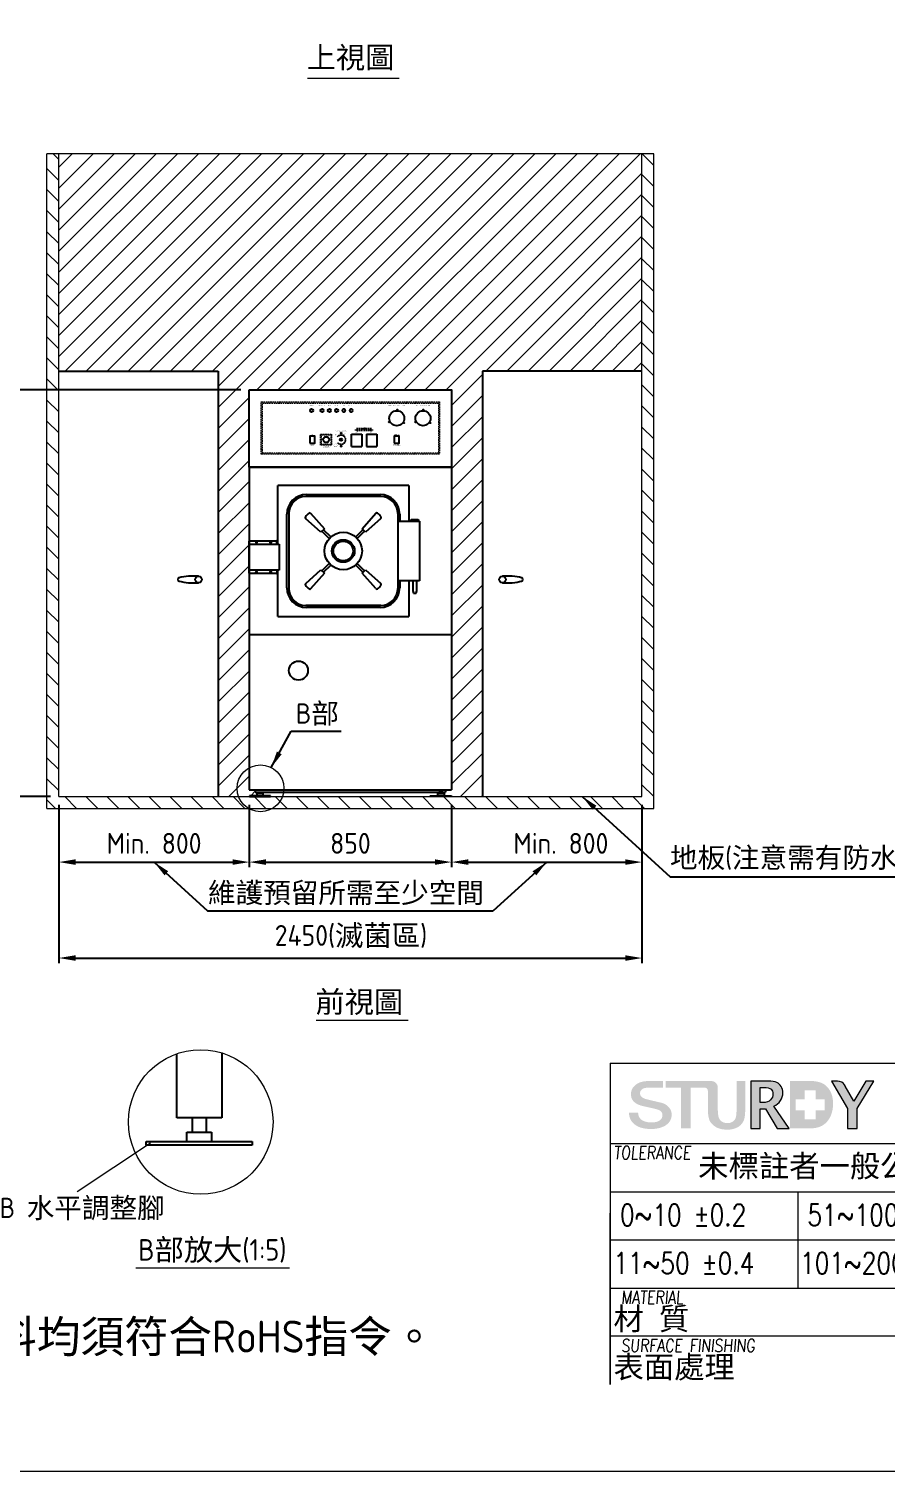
# Model space of a CAD drawing. Header units: millimetres. Extents: x -215875 to 27970, y -2277 to 9312.
# Drawn here: x 19358 to 22960, y 42 to 6101 of the extents above; entities that cross this region are included whole.
import ezdxf

# ---------------------------------------------------------------- set-up
doc = ezdxf.new("R2010")
doc.units = ezdxf.units.MM
doc.header["$MEASUREMENT"] = 0
doc.linetypes.add('HIDDEN', pattern=[9.525, 6.35, -3.175])
doc.layers.get('0').update_dxf_attribs({"lineweight": 25})
for name, color, linetype, lineweight in [('D', 3, 'Continuous', 13), ('DIM', 3, 'Continuous', 9), ('F', 7, 'Continuous', 15), ('H', 2, 'HIDDEN', 15), ('S', 4, 'Continuous', 15)]:
    doc.layers.add(name, color=color, linetype=linetype, lineweight=lineweight)
doc.styles.get("Standard").update_dxf_attribs({"font": 'KAIU.TTF'})
doc.styles.add('STU25', font='isocp2.shx')
doc.styles.add('Text', font='romans.shx', dxfattribs={"width": 0.8, "oblique": 10})
doc.dimstyles.new('STU25', dxfattribs={"dimscale": 35, "dimtxt": 2.5, "dimasz": 2, "dimexe": 0.6, "dimexo": 1, "dimgap": 1, "dimtad": 1, "dimdsep": 46, "dimtxsty": 'STU25', "dimcen": 2, "dimazin": 2, "dimtfac": 1, "dimtmove": 0, "dimatfit": 3, "dimfxl": 0, "dimtolj": 1, "dimtzin": 0, "dimarcsym": 0})
doc.dimstyles.new('STU25$7', dxfattribs={"dimscale": 35, "dimtxt": 2.5, "dimasz": 2, "dimexe": 1.25, "dimexo": 0.625, "dimgap": 1, "dimtad": 0, "dimdec": 4, "dimdsep": 46, "dimtxsty": 'STU25', "dimcen": 2.5, "dimazin": 2, "dimtfac": 1, "dimtdec": 4, "dimtmove": 0, "dimatfit": 3, "dimfxl": 0, "dimtolj": 1, "dimtzin": 0, "dimarcsym": 0})

# ---------------------------------------------------------------- blocks, each defined once
blk = doc.blocks.new('*D3')
at = {"layer": 'D', "color": 0, "lineweight": -2}
for p, q in [((19484.3, 2840.8), (19484.3, 2176.4)), ((21934.3, 2840.8), (21934.3, 2176.4)), ((19554.3, 2197.4), (21864.3, 2197.4))]:
    blk.add_line(p, q, dxfattribs=at)
at = {"layer": 'D', "color": 0}
for points in [[(19554.3, 2209.1), (19554.3, 2185.7), (19484.3, 2197.4)], [(21864.3, 2185.7), (21864.3, 2209.1), (21934.3, 2197.4)]]:
    blk.add_solid(points, dxfattribs=at)
at = {"layer": 'Defpoints', "color": 0}
for p in [(19484.3, 2875.8), (21934.3, 2875.8), (21934.3, 2197.4)]:
    blk.add_point(p, dxfattribs=at)
at = {"layer": 'D', "color": 0, "insert": (20711.7, 2287.5), "char_height": 87.5, "attachment_point": 5, "style": 'STU25'}
blk.add_mtext('\\A1;2450({\\f標楷體|b0|i0|c136|p65;滅菌區})', dxfattribs=at)
blk = doc.blocks.new('*D5')
at = {"layer": 'D', "color": 0, "lineweight": -2}
for p, q in [((19484.3, 2840.8), (19484.3, 2579.4)), ((20284.3, 2840.8), (20284.3, 2579.4)), ((19554.3, 2600.4), (20214.3, 2600.4))]:
    blk.add_line(p, q, dxfattribs=at)
at = {"layer": 'D', "color": 0}
for points in [[(19554.3, 2612.1), (19554.3, 2588.8), (19484.3, 2600.4)], [(20214.3, 2588.8), (20214.3, 2612.1), (20284.3, 2600.4)]]:
    blk.add_solid(points, dxfattribs=at)
at = {"layer": 'Defpoints', "color": 0}
for p in [(19484.3, 2875.8), (20284.3, 2875.8), (20284.3, 2600.4)]:
    blk.add_point(p, dxfattribs=at)
at = {"layer": 'D', "color": 0, "insert": (19884.3, 2679.2), "char_height": 87.5, "attachment_point": 5, "style": 'STU25'}
blk.add_mtext('\\A1;Min. 800', dxfattribs=at)
blk = doc.blocks.new('*D6')
at = {"layer": 'D', "color": 0, "lineweight": -2}
for p, q in [((21134.3, 2840.8), (21134.3, 2579.4)), ((21934.3, 2840.8), (21934.3, 2579.4)), ((21204.3, 2600.4), (21864.3, 2600.4))]:
    blk.add_line(p, q, dxfattribs=at)
at = {"layer": 'D', "color": 0}
for points in [[(21204.3, 2612.1), (21204.3, 2588.8), (21134.3, 2600.4)], [(21864.3, 2588.8), (21864.3, 2612.1), (21934.3, 2600.4)]]:
    blk.add_solid(points, dxfattribs=at)
at = {"layer": 'Defpoints', "color": 0}
for p in [(21134.3, 2875.8), (21934.3, 2875.8), (21934.3, 2600.4)]:
    blk.add_point(p, dxfattribs=at)
at = {"layer": 'D', "color": 0, "insert": (21593.8, 2679.2), "char_height": 87.5, "attachment_point": 5, "style": 'STU25'}
blk.add_mtext('\\A1;Min. 800', dxfattribs=at)
blk = doc.blocks.new('*D7')
at = {"layer": 'D', "color": 0, "lineweight": -2}
for p, q in [((20249.3, 4583.8), (19281.7, 4583.8)), ((19302.7, 4513.8), (19302.7, 2945.8)), ((19449.8, 2875.8), (19281.7, 2875.8))]:
    blk.add_line(p, q, dxfattribs=at)
at = {"layer": 'D', "color": 0}
for points in [[(19314.4, 4513.8), (19291, 4513.8), (19302.7, 4583.8)], [(19291, 2945.8), (19314.4, 2945.8), (19302.7, 2875.8)]]:
    blk.add_solid(points, dxfattribs=at)
at = {"layer": 'Defpoints', "color": 0}
for p in [(20284.3, 4583.8), (19302.7, 2875.8), (19484.8, 2875.8)]:
    blk.add_point(p, dxfattribs=at)
at = {"layer": 'D', "color": 0, "insert": (19223.9, 3775.8), "char_height": 87.5, "attachment_point": 5, "rotation": 90, "style": 'STU25'}
blk.add_mtext('\\A1;1708', dxfattribs=at)
blk = doc.blocks.new('*D16')
at = {"layer": 'D', "color": 0, "lineweight": -2}
for p, q in [((20284.3, 2840.8), (20284.3, 2579.4)), ((21134.3, 2840.8), (21134.3, 2579.4)), ((20354.3, 2600.4), (21064.3, 2600.4))]:
    blk.add_line(p, q, dxfattribs=at)
at = {"layer": 'D', "color": 0}
for points in [[(20354.3, 2612.1), (20354.3, 2588.8), (20284.3, 2600.4)], [(21064.3, 2588.8), (21064.3, 2612.1), (21134.3, 2600.4)]]:
    blk.add_solid(points, dxfattribs=at)
at = {"layer": 'Defpoints', "color": 0}
for p in [(20284.3, 2875.8), (21134.3, 2875.8), (21134.3, 2600.4)]:
    blk.add_point(p, dxfattribs=at)
at = {"layer": 'D', "color": 0, "insert": (20709.3, 2679.2), "char_height": 87.5, "attachment_point": 5, "style": 'STU25'}
blk.add_mtext('\\A1;850', dxfattribs=at)
blk = doc.blocks.new('新駿LOGO')
at = {"layer": 'F'}
h = blk.add_hatch(color=256, dxfattribs=at)
edge = h.paths.add_edge_path()
edge.add_spline(control_points=[(-529.05, -442.14), (-529.05, -442.31), (-529.02, -442.45), (-528.95, -442.56), (-528.89, -442.68), (-528.8, -442.78), (-528.69, -442.85), (-528.57, -442.93), (-528.44, -442.98), (-528.29, -443.01), (-528.15, -443.05), (-527.99, -443.07), (-527.81, -443.07), (-527.62, -443.07), (-527.47, -443.05), (-527.33, -443.01), (-527.2, -442.97), (-527.09, -442.92), (-527.01, -442.86), (-526.93, -442.8), (-526.87, -442.73), (-526.83, -442.65), (-526.8, -442.57), (-526.78, -442.49), (-526.78, -442.41), (-526.78, -442.25), (-526.82, -442.13), (-526.91, -442.05), (-526.99, -441.97), (-527.08, -441.91), (-527.18, -441.88), (-527.36, -441.83), (-527.56, -441.77), (-527.79, -441.72), (-528.02, -441.67), (-528.3, -441.61), (-528.64, -441.53), (-528.85, -441.48), (-529.02, -441.41), (-529.16, -441.34), (-529.3, -441.26), (-529.41, -441.17), (-529.5, -441.07), (-529.58, -440.98), (-529.64, -440.87), (-529.67, -440.77), (-529.7, -440.66), (-529.72, -440.55), (-529.72, -440.43), (-529.72, -440.22), (-529.67, -440.03), (-529.57, -439.87), (-529.46, -439.71), (-529.33, -439.58), (-529.16, -439.47), (-528.99, -439.37), (-528.85, -439.31), (-528.64, -439.26), (-528.43, -439.21), (-528.13, -439.2), (-527.91, -439.2), (-527.66, -439.2), (-526.73, -439.2), (-526.73, -439.2), (-526.73, -439.2), (-526.73, -439.81), (-526.73, -439.81), (-526.73, -439.81), (-528.14, -439.8), (-528.28, -439.83), (-528.39, -439.85), (-528.48, -439.86), (-528.56, -439.9), (-528.65, -439.94), (-528.72, -440), (-528.78, -440.07), (-528.84, -440.14), (-528.87, -440.23), (-528.87, -440.34), (-528.87, -440.5), (-528.81, -440.62), (-528.7, -440.7), (-528.6, -440.79), (-528.46, -440.85), (-528.28, -440.9), (-528.27, -440.9), (-528.19, -440.92), (-528.07, -440.95), (-527.94, -440.98), (-527.8, -441.01), (-527.65, -441.05), (-527.49, -441.09), (-527.34, -441.12), (-527.19, -441.16), (-527.04, -441.19), (-526.94, -441.21), (-526.87, -441.23), (-526.71, -441.27), (-526.58, -441.34), (-526.46, -441.41), (-526.34, -441.49), (-526.24, -441.58), (-526.16, -441.67), (-526.08, -441.77), (-526.02, -441.88), (-525.98, -441.99), (-525.94, -442.1), (-525.92, -442.22), (-525.92, -442.33), (-525.92, -442.57), (-525.98, -442.78), (-526.09, -442.95), (-526.2, -443.12), (-526.35, -443.26), (-526.53, -443.37), (-526.71, -443.48), (-526.92, -443.55), (-527.15, -443.61), (-527.39, -443.66), (-527.62, -443.68), (-527.87, -443.68), (-528.14, -443.68), (-528.41, -443.65), (-528.65, -443.59), (-528.9, -443.53), (-529.11, -443.44), (-529.3, -443.31), (-529.48, -443.19), (-529.63, -443.03), (-529.74, -442.83), (-529.84, -442.64), (-529.9, -442.41), (-529.91, -442.14), (-529.91, -442.14), (-529.05, -442.14), (-529.05, -442.14)], knot_values=[0, 0, 0, 0, 1, 1, 1, 2, 2, 2, 3, 3, 3, 4, 4, 4, 5, 5, 5, 6, 6, 6, 7, 7, 7, 8, 8, 8, 9, 9, 9, 10, 10, 10, 11, 11, 11, 12, 12, 12, 13, 13, 13, 14, 14, 14, 15, 15, 15, 16, 16, 16, 17, 17, 17, 18, 18, 18, 19, 19, 19, 20, 20, 20, 21, 21, 21, 22, 22, 22, 23, 23, 23, 24, 24, 24, 25, 25, 25, 26, 26, 26, 27, 27, 27, 28, 28, 28, 29, 29, 29, 30, 30, 30, 31, 31, 31, 32, 32, 32, 33, 33, 33, 34, 34, 34, 35, 35, 35, 36, 36, 36, 37, 37, 37, 38, 38, 38, 39, 39, 39, 40, 40, 40, 41, 41, 41, 42, 42, 42, 43, 43, 43, 44, 44, 44, 45, 45, 45, 45], degree=3, periodic=0)
edge = h.paths.add_edge_path()
edge.add_spline(control_points=[(-522.53, -440.14), (-522.54, -440.04), (-522.57, -439.94), (-522.63, -439.9), (-522.77, -439.79), (-522.9, -439.81), (-522.9, -439.81), (-522.9, -439.81), (-523.02, -439.81), (-523.02, -439.81), (-523.02, -439.81), (-524.14, -439.81), (-524.14, -439.81), (-524.14, -439.81), (-524.14, -443.62), (-524.14, -443.62), (-524.14, -443.62), (-525.06, -443.62), (-525.06, -443.62), (-525.06, -443.62), (-525.06, -439.81), (-525.06, -439.81), (-525.06, -439.81), (-526.47, -439.81), (-526.47, -439.81), (-526.47, -439.81), (-526.47, -439.2), (-526.47, -439.2), (-526.47, -439.2), (-522.39, -439.2), (-522.39, -439.2)], knot_values=[5.578051, 5.578051, 5.578051, 5.578051, 6, 6, 6, 7, 7, 7, 8, 8, 8, 9, 9, 9, 10, 10, 10, 11, 11, 11, 12, 12, 12, 13, 13, 13, 14, 14, 14, 15, 15, 15, 15], degree=3, periodic=0)
edge.add_spline(control_points=[(-522.4, -439.2), (-522.31, -439.2), (-522.22, -439.2), (-522.22, -439.2), (-522.22, -439.2), (-521.96, -439.19), (-521.76, -439.41), (-521.58, -439.61), (-521.61, -439.85), (-521.61, -439.85), (-521.61, -439.85), (-521.61, -441.92), (-521.61, -441.92), (-521.61, -442.41), (-521.52, -442.73), (-521.36, -442.89), (-521.19, -443.05), (-520.97, -443.13), (-520.71, -443.13), (-520.45, -443.13), (-520.24, -443.05), (-520.09, -442.89), (-519.93, -442.74), (-519.86, -442.43), (-519.86, -441.98), (-519.86, -441.98), (-519.86, -439.2), (-519.86, -439.2), (-519.86, -439.2), (-519.05, -439.2), (-519.05, -439.2), (-519.05, -439.2), (-519.05, -441.92), (-519.05, -441.92), (-519.05, -442.43), (-519.12, -442.8), (-519.25, -443.02), (-519.38, -443.24), (-519.56, -443.42), (-519.8, -443.54), (-520.05, -443.67), (-520.35, -443.74), (-520.73, -443.74), (-521.09, -443.74), (-521.41, -443.68), (-521.67, -443.56), (-521.93, -443.44), (-522.14, -443.26), (-522.3, -443.03), (-522.45, -442.8), (-522.53, -442.42), (-522.53, -441.91), (-522.53, -441.91), (-522.53, -440.92), (-522.53, -440.14)], knot_values=[0.44538, 0.44538, 0.44538, 0.44538, 1, 1, 1, 2, 2, 2, 3, 3, 3, 4, 4, 4, 5, 5, 5, 6, 6, 6, 7, 7, 7, 8, 8, 8, 9, 9, 9, 10, 10, 10, 11, 11, 11, 12, 12, 12, 13, 13, 13, 14, 14, 14, 15, 15, 15, 16, 16, 16, 17, 17, 17, 17.603917, 17.603917, 17.603917, 17.603917], degree=3, periodic=0)
h = blk.add_hatch(color=256, dxfattribs=at)
edge = h.paths.add_edge_path()
edge.add_spline(control_points=[(-522.22, -439.2), (-522.22, -439.2), (-526.47, -439.2), (-526.47, -439.2)], knot_values=[14, 14, 14, 14, 15, 15, 15, 15], degree=3, periodic=0)
edge.add_spline(control_points=[(-526.47, -439.2), (-526.47, -439.2), (-526.47, -439.81), (-526.47, -439.81)], knot_values=[13, 13, 13, 13, 14, 14, 14, 14], degree=3, periodic=0)
edge.add_spline(control_points=[(-526.47, -439.81), (-526.47, -439.81), (-525.06, -439.81), (-525.06, -439.81)], knot_values=[12, 12, 12, 12, 13, 13, 13, 13], degree=3, periodic=0)
edge.add_spline(control_points=[(-525.06, -439.81), (-525.06, -439.81), (-525.06, -443.62), (-525.06, -443.62)], knot_values=[11, 11, 11, 11, 12, 12, 12, 12], degree=3, periodic=0)
edge.add_spline(control_points=[(-525.06, -443.62), (-525.06, -443.62), (-524.14, -443.62), (-524.14, -443.62)], knot_values=[10, 10, 10, 10, 11, 11, 11, 11], degree=3, periodic=0)
edge.add_spline(control_points=[(-524.14, -443.62), (-524.14, -443.62), (-524.14, -439.81), (-524.14, -439.81)], knot_values=[9, 9, 9, 9, 10, 10, 10, 10], degree=3, periodic=0)
edge.add_spline(control_points=[(-524.14, -439.81), (-524.14, -439.81), (-523.02, -439.81), (-523.02, -439.81)], knot_values=[8, 8, 8, 8, 9, 9, 9, 9], degree=3, periodic=0)
edge.add_spline(control_points=[(-523.02, -439.81), (-523.02, -439.81), (-522.9, -439.81), (-522.9, -439.81)], knot_values=[7, 7, 7, 7, 8, 8, 8, 8], degree=3, periodic=0)
edge.add_spline(control_points=[(-522.9, -439.81), (-522.9, -439.81), (-522.77, -439.79), (-522.63, -439.9)], knot_values=[6, 6, 6, 6, 7, 7, 7, 7], degree=3, periodic=0)
edge.add_spline(control_points=[(-522.63, -439.9), (-522.57, -439.94), (-522.54, -440.04), (-522.53, -440.14)], knot_values=[5.578051, 5.578051, 5.578051, 5.578051, 6, 6, 6, 6], degree=3, periodic=0)
edge.add_spline(control_points=[(-522.53, -440.14), (-522.53, -440.92), (-522.53, -441.91), (-522.53, -441.91)], knot_values=[17, 17, 17, 17, 17.603917, 17.603917, 17.603917, 17.603917], degree=3, periodic=0)
edge.add_spline(control_points=[(-522.53, -441.91), (-522.53, -442.42), (-522.45, -442.8), (-522.3, -443.03)], knot_values=[16, 16, 16, 16, 17, 17, 17, 17], degree=3, periodic=0)
edge.add_spline(control_points=[(-522.3, -443.03), (-522.14, -443.26), (-521.93, -443.44), (-521.67, -443.56)], knot_values=[15, 15, 15, 15, 16, 16, 16, 16], degree=3, periodic=0)
edge.add_spline(control_points=[(-521.67, -443.56), (-521.41, -443.68), (-521.09, -443.74), (-520.73, -443.74)], knot_values=[14, 14, 14, 14, 15, 15, 15, 15], degree=3, periodic=0)
edge.add_spline(control_points=[(-520.73, -443.74), (-520.35, -443.74), (-520.05, -443.67), (-519.8, -443.54)], knot_values=[13, 13, 13, 13, 14, 14, 14, 14], degree=3, periodic=0)
edge.add_spline(control_points=[(-519.8, -443.54), (-519.56, -443.42), (-519.38, -443.24), (-519.25, -443.02)], knot_values=[12, 12, 12, 12, 13, 13, 13, 13], degree=3, periodic=0)
edge.add_spline(control_points=[(-519.25, -443.02), (-519.12, -442.8), (-519.05, -442.43), (-519.05, -441.92)], knot_values=[11, 11, 11, 11, 12, 12, 12, 12], degree=3, periodic=0)
edge.add_spline(control_points=[(-519.05, -441.92), (-519.05, -441.92), (-519.05, -439.2), (-519.05, -439.2)], knot_values=[10, 10, 10, 10, 11, 11, 11, 11], degree=3, periodic=0)
edge.add_spline(control_points=[(-519.05, -439.2), (-519.05, -439.2), (-519.86, -439.2), (-519.86, -439.2)], knot_values=[9, 9, 9, 9, 10, 10, 10, 10], degree=3, periodic=0)
edge.add_spline(control_points=[(-519.86, -439.2), (-519.86, -439.2), (-519.86, -441.98), (-519.86, -441.98)], knot_values=[8, 8, 8, 8, 9, 9, 9, 9], degree=3, periodic=0)
edge.add_spline(control_points=[(-519.86, -441.98), (-519.86, -442.43), (-519.93, -442.74), (-520.09, -442.89)], knot_values=[7, 7, 7, 7, 8, 8, 8, 8], degree=3, periodic=0)
edge.add_spline(control_points=[(-520.09, -442.89), (-520.24, -443.05), (-520.45, -443.13), (-520.71, -443.13)], knot_values=[6, 6, 6, 6, 7, 7, 7, 7], degree=3, periodic=0)
edge.add_spline(control_points=[(-520.71, -443.13), (-520.97, -443.13), (-521.19, -443.05), (-521.36, -442.89)], knot_values=[5, 5, 5, 5, 6, 6, 6, 6], degree=3, periodic=0)
edge.add_spline(control_points=[(-521.36, -442.89), (-521.52, -442.73), (-521.61, -442.41), (-521.61, -441.92)], knot_values=[4, 4, 4, 4, 5, 5, 5, 5], degree=3, periodic=0)
edge.add_spline(control_points=[(-521.61, -441.92), (-521.61, -441.92), (-521.61, -439.85), (-521.61, -439.85)], knot_values=[3, 3, 3, 3, 4, 4, 4, 4], degree=3, periodic=0)
edge.add_spline(control_points=[(-521.61, -439.85), (-521.61, -439.85), (-521.58, -439.61), (-521.76, -439.41)], knot_values=[2, 2, 2, 2, 3, 3, 3, 3], degree=3, periodic=0)
edge.add_spline(control_points=[(-521.76, -439.41), (-521.96, -439.19), (-522.22, -439.2), (-522.22, -439.2)], knot_values=[1, 1, 1, 1, 2, 2, 2, 2], degree=3, periodic=0)
h = blk.add_hatch(color=256, dxfattribs=at)
edge = h.paths.add_edge_path()
edge.add_spline(control_points=[(-518.54, -443.62), (-518.54, -443.62), (-518.54, -439.2), (-518.54, -439.2), (-518.54, -439.2), (-516.88, -439.2), (-516.88, -439.2), (-516.55, -439.2), (-516.29, -439.25), (-516.11, -439.33), (-515.93, -439.41), (-515.79, -439.54), (-515.69, -439.72), (-515.59, -439.89), (-515.54, -440.08), (-515.54, -440.3), (-515.54, -440.56), (-515.61, -440.8), (-515.76, -441.03), (-515.91, -441.26), (-516.12, -441.44), (-516.39, -441.56), (-516.39, -441.56), (-514.95, -443.62), (-514.95, -443.62), (-514.95, -443.62), (-516.07, -443.62), (-516.07, -443.62), (-516.07, -443.62), (-517.17, -441.81), (-517.17, -441.81), (-517.17, -441.81), (-517.67, -441.81), (-517.67, -441.81), (-517.67, -441.81), (-517.67, -443.62), (-517.67, -443.62), (-517.67, -443.62), (-518.54, -443.62), (-518.54, -443.62)], knot_values=[0, 0, 0, 0, 1, 1, 1, 2, 2, 2, 3, 3, 3, 4, 4, 4, 5, 5, 5, 6, 6, 6, 7, 7, 7, 8, 8, 8, 9, 9, 9, 10, 10, 10, 11, 11, 11, 12, 12, 12, 13, 13, 13, 13], degree=3, periodic=0)
edge = h.paths.add_edge_path(flags=16)
edge.add_spline(control_points=[(-517.67, -441.21), (-517.67, -441.21), (-517.46, -441.21), (-517.46, -441.21), (-517.08, -441.21), (-516.82, -441.13), (-516.68, -440.96), (-516.53, -440.8), (-516.46, -440.61), (-516.46, -440.4), (-516.46, -440.22), (-516.52, -440.08), (-516.63, -439.97), (-516.75, -439.86), (-516.99, -439.81), (-517.35, -439.81), (-517.35, -439.81), (-517.67, -439.81), (-517.67, -439.81), (-517.67, -439.81), (-517.67, -441.21), (-517.67, -441.21)], knot_values=[0, 0, 0, 0, 1, 1, 1, 2, 2, 2, 3, 3, 3, 4, 4, 4, 5, 5, 5, 6, 6, 6, 7, 7, 7, 7], degree=3, periodic=0)
h = blk.add_hatch(color=256, dxfattribs=at)
edge = h.paths.add_edge_path()
edge.add_spline(control_points=[(-514.87, -439.2), (-514.87, -439.2), (-514.87, -443.62), (-514.87, -443.62)], knot_values=[0, 0, 0, 0, 1, 1, 1, 1], degree=3, periodic=0)
edge.add_spline(control_points=[(-514.87, -443.62), (-514.87, -443.62), (-513.05, -443.62), (-513.05, -443.62)], knot_values=[8, 8, 8, 8, 9, 9, 9, 9], degree=3, periodic=0)
edge.add_spline(control_points=[(-513.05, -443.62), (-512.51, -443.62), (-512.09, -443.52), (-511.79, -443.32)], knot_values=[7, 7, 7, 7, 8, 8, 8, 8], degree=3, periodic=0)
edge.add_spline(control_points=[(-511.79, -443.32), (-511.48, -443.12), (-511.25, -442.85), (-511.09, -442.5)], knot_values=[6, 6, 6, 6, 7, 7, 7, 7], degree=3, periodic=0)
edge.add_spline(control_points=[(-511.09, -442.5), (-510.93, -442.15), (-510.85, -441.76), (-510.85, -441.32)], knot_values=[5, 5, 5, 5, 6, 6, 6, 6], degree=3, periodic=0)
edge.add_spline(control_points=[(-510.85, -441.32), (-510.85, -440.87), (-510.93, -440.49), (-511.1, -440.17)], knot_values=[4, 4, 4, 4, 5, 5, 5, 5], degree=3, periodic=0)
edge.add_spline(control_points=[(-511.1, -440.17), (-511.27, -439.85), (-511.49, -439.61), (-511.78, -439.45)], knot_values=[3, 3, 3, 3, 4, 4, 4, 4], degree=3, periodic=0)
edge.add_spline(control_points=[(-511.78, -439.45), (-512.06, -439.29), (-512.46, -439.2), (-512.97, -439.2)], knot_values=[2, 2, 2, 2, 3, 3, 3, 3], degree=3, periodic=0)
edge.add_spline(control_points=[(-512.97, -439.2), (-512.97, -439.2), (-514.87, -439.2), (-514.87, -439.2)], knot_values=[1, 1, 1, 1, 2, 2, 2, 2], degree=3, periodic=0)
h.paths.add_polyline_path([(-514.34, -441.95), (-513.51, -441.95), (-513.51, -442.77), (-512.48, -442.77), (-512.48, -441.95), (-511.64, -441.95), (-511.64, -440.92), (-512.48, -440.92), (-512.48, -440.07), (-513.51, -440.07), (-513.51, -440.92), (-514.34, -440.92)], flags=16)
h = blk.add_hatch(color=256, dxfattribs=at)
edge = h.paths.add_edge_path()
edge.add_spline(control_points=[(-509.51, -443.62), (-509.51, -443.62), (-509.51, -441.77), (-509.51, -441.77), (-509.51, -441.77), (-511, -439.2), (-511, -439.2), (-511, -439.2), (-510.64, -439.2), (-510.64, -439.2), (-510.64, -439.2), (-510.3, -439.19), (-510.04, -439.32), (-509.79, -439.45), (-509.71, -439.68), (-509.71, -439.68), (-509.71, -439.68), (-508.9, -441.07), (-508.9, -441.07), (-508.9, -441.07), (-507.78, -439.2), (-507.78, -439.2), (-507.78, -439.2), (-507.05, -439.2), (-507.05, -439.2), (-507.05, -439.2), (-508.59, -441.77), (-508.59, -441.77), (-508.59, -441.77), (-508.59, -443.62), (-508.59, -443.62), (-508.59, -443.62), (-509.51, -443.62), (-509.51, -443.62)], knot_values=[0, 0, 0, 0, 1, 1, 1, 2, 2, 2, 3, 3, 3, 4, 4, 4, 5, 5, 5, 6, 6, 6, 7, 7, 7, 8, 8, 8, 9, 9, 9, 10, 10, 10, 11, 11, 11, 11], degree=3, periodic=0)
at = {"layer": 'F', "lineweight": 0}
for points, knots in [([(-518.54, -443.62), (-518.54, -443.62), (-518.54, -439.2), (-518.54, -439.2), (-518.54, -439.2), (-516.88, -439.2), (-516.88, -439.2), (-516.55, -439.2), (-516.29, -439.25), (-516.11, -439.33), (-515.93, -439.41), (-515.79, -439.54), (-515.69, -439.72), (-515.59, -439.89), (-515.54, -440.08), (-515.54, -440.3), (-515.54, -440.56), (-515.61, -440.8), (-515.76, -441.03), (-515.91, -441.26), (-516.12, -441.44), (-516.39, -441.56), (-516.39, -441.56), (-514.95, -443.62), (-514.95, -443.62), (-514.95, -443.62), (-516.07, -443.62), (-516.07, -443.62), (-516.07, -443.62), (-517.17, -441.81), (-517.17, -441.81), (-517.17, -441.81), (-517.67, -441.81), (-517.67, -441.81), (-517.67, -441.81), (-517.67, -443.62), (-517.67, -443.62), (-517.67, -443.62), (-518.54, -443.62), (-518.54, -443.62)], [0, 0, 0, 0, 1, 1, 1, 2, 2, 2, 3, 3, 3, 4, 4, 4, 5, 5, 5, 6, 6, 6, 7, 7, 7, 8, 8, 8, 9, 9, 9, 10, 10, 10, 11, 11, 11, 12, 12, 12, 13, 13, 13, 13]), ([(-517.67, -441.21), (-517.67, -441.21), (-517.46, -441.21), (-517.46, -441.21), (-517.08, -441.21), (-516.82, -441.13), (-516.68, -440.96), (-516.53, -440.8), (-516.46, -440.61), (-516.46, -440.4), (-516.46, -440.22), (-516.52, -440.08), (-516.63, -439.97), (-516.75, -439.86), (-516.99, -439.81), (-517.35, -439.81), (-517.35, -439.81), (-517.67, -439.81), (-517.67, -439.81), (-517.67, -439.81), (-517.67, -441.21), (-517.67, -441.21)], [0, 0, 0, 0, 1, 1, 1, 2, 2, 2, 3, 3, 3, 4, 4, 4, 5, 5, 5, 6, 6, 6, 7, 7, 7, 7]), ([(-509.51, -443.62), (-509.51, -443.62), (-509.51, -441.77), (-509.51, -441.77), (-509.51, -441.77), (-511, -439.2), (-511, -439.2), (-511, -439.2), (-510.64, -439.2), (-510.64, -439.2), (-510.64, -439.2), (-510.3, -439.19), (-510.04, -439.32), (-509.79, -439.45), (-509.71, -439.68), (-509.71, -439.68), (-509.71, -439.68), (-508.9, -441.07), (-508.9, -441.07), (-508.9, -441.07), (-507.78, -439.2), (-507.78, -439.2), (-507.78, -439.2), (-507.05, -439.2), (-507.05, -439.2), (-507.05, -439.2), (-508.59, -441.77), (-508.59, -441.77), (-508.59, -441.77), (-508.59, -443.62), (-508.59, -443.62), (-508.59, -443.62), (-509.51, -443.62), (-509.51, -443.62)], [0, 0, 0, 0, 1, 1, 1, 2, 2, 2, 3, 3, 3, 4, 4, 4, 5, 5, 5, 6, 6, 6, 7, 7, 7, 8, 8, 8, 9, 9, 9, 10, 10, 10, 11, 11, 11, 11])]:
    blk.add_open_spline(points, degree=3, knots=knots, dxfattribs=at)
at = {"attachment_point": 1, "style": 'STU25'}
for s, insert, char_height in [('{\\f標楷體|b0|i0|c136|p65;新駿實業股份有限公司}', (-504.12, -439.33), 3.25), ('{\\f標楷體|b0|i0|c136|p65;STURDY\\H0.9667x; \\H1.034x;INDUSTRIAL CO.,LTD.}', (-455.51, -439.78), 3)]:
    blk.add_mtext(s, dxfattribs=dict(at, insert=insert, char_height=char_height))
blk = doc.blocks.new('H421')
at = {"layer": 'F', "color": 7}
for p, q in [((155.91, 38.09), (286.91, 38.09)), ((211.36, 38.09), (286.91, 38.09)), ((155.91, 30.59), (286.91, 30.59)), ((192.41, 30.59), (192.41, 17.09)), ((242.66, 30.59), (242.66, 17.09)), ((257.41, 30.59), (257.41, 17.09)), ((272.16, 30.59), (272.16, 17.09)), ((155.91, 26.09), (227.91, 26.09)), ((173.41, 26.09), (173.41, 17.09)), ((211.41, 26.09), (211.41, 17.09)), ((155.91, 8.09), (155.91, 24.09)), ((155.91, 21.59), (286.91, 21.59)), ((214.91, 21.59), (286.91, 21.59)), ((227.91, 21.59), (286.91, 21.59)), ((155.91, 17.09), (286.91, 17.09)), ((211.41, 17.09), (211.41, 12.59)), ((227.91, 17.09), (227.91, 8.09)), ((286.91, 12.59), (155.91, 12.59))]:
    blk.add_line(p, q, dxfattribs=at)
at = {"layer": 'F'}
for p, q in [((155.91, 38.09), (155.91, 17.09)), ((227.91, 30.59), (227.91, 17.09)), ((155.91, 24.09), (155.91, 16.09)), ((155.91, 17.09), (155.91, 8.09)), ((192.41, 17.09), (192.41, 8.09))]:
    blk.add_line(p, q, dxfattribs=at)
at = {"layer": 'F', "color": 0}
for p, q in [((220.66, 21.32), (220.66, 20.14)), ((223.77, 20.14), (227.5, 20.92)), ((227.5, 20.92), (227.5, 17.84)), ((218.72, 19.38), (219.89, 19.38)), ((220.27, 19.38), (221.04, 19.38)), ((220.66, 19.77), (220.66, 19)), ((221.42, 19.38), (222.57, 19.38)), ((223.49, 19.38), (224.81, 19.38)), ((223.77, 20.14), (223.77, 18.62)), ((225.34, 19.38), (225.81, 19.38)), ((226.31, 19.38), (228.03, 19.38)), ((220.66, 18.62), (220.66, 17.45)), ((223.77, 18.62), (227.5, 17.84))]:
    blk.add_line(p, q, dxfattribs=at)
for radius in [1.54, 0.762]:
    blk.add_circle((220.66, 19.38), radius, dxfattribs=at)
blk.add_blockref('新駿LOGO', (687.56, 475.62))
at = {"layer": 'F', "color": 1, "lineweight": 15, "style": 'Text', "oblique": 5, "width": 0.8}
for s, height, p in [('TOLERANCE', 1.2, (156.23, 29.13)), ('DESIGNED', 1.2, (228.57, 29.01)), ('DRAWN', 1.245, (243.23, 29.03)), ('VERIFIED', 1.2, (257.72, 29.09)), ('APPROVED', 1.2, (272.5, 29.06)), ('VIEWPOINT', 1.2, (211.83, 20.13)), ('MATERIAL', 1.2, (156.92, 15.63)), ('SCALE', 1.2, (193.44, 15.63)), ('UNIT', 1.2, (212.42, 15.63)), ('NAME', 1.2, (229.41, 15.63)), ('SURFACE FINISHING', 1.2, (156.92, 11.13)), ('MODEL NO.', 1.2, (193.44, 11.13)), ('DWG.NO.', 1.2, (229.41, 11.13))]:
    blk.add_text(s, height=height, dxfattribs=at).set_placement(p)
at = {"layer": 'F', "lineweight": -3}
for s, height, p in [('未標註者一般公差表', 2.076, (164.12, 27.45)), ('未標示之圓角為R1導角為C1', 2.0757, (192.54, 27.58)), ('設計:', 2.076, (228.54, 26.61)), ('繪圖:', 2.076, (243.32, 26.66)), ('校核:', 2.076, (257.59, 26.57)), ('核准:', 2.076, (272.41, 26.52)), ('視角', 2.076, (211.71, 17.69)), ('材 質', 2.076, (156.21, 13.19)), ('比例', 2.076, (192.73, 13.19)), ('單位', 2.076, (211.71, 13.19)), ('圖 名', 2.076, (228.7, 13.19)), ('表面處理', 2.076, (156.21, 8.69)), ('代表機種', 2.076, (192.73, 8.69)), ('圖 號', 2.076, (228.7, 8.69))]:
    blk.add_text(s, height=height, dxfattribs=at).set_placement(p)
at = {"layer": 'F', "lineweight": 20, "style": 'Text', "width": 0.8}
for s, p in [('0~10 ±0.2', (156.82, 22.91)), ('51~100±0.6', (174.32, 22.91)), ('201~500±1', (192.72, 22.91)), ('ANGLE  ±1%%D', (212.68, 22.91)), ('11~50 ±0.4', (156.2, 18.41)), ('101~200±0.8', (173.63, 18.41)), ('501~X  ±2', (192.72, 18.41))]:
    blk.add_text(s, height=2, dxfattribs=at).set_placement(p)

msp = doc.modelspace()

# ---------------------------------------------------------------- hatches: boundary and pattern name
at = {"layer": 'DIM'}
h = msp.add_hatch(dxfattribs=at)
h.set_pattern_fill('ANSI31', color=256, scale=500, style=0)
h.set_pattern_definition([(45, (222440.04, 18352.34), (-44.194174, 44.194174), [])])
h.paths.add_polyline_path([(21134.27, 4583.821), (21134.27, 4258.821), (21134.27, 3555.821), (21134.27, 2903.821), (21109.27, 2903.821), (21109.27, 2893.821), (21097.17, 2893.821), (21097.17, 2888.821), (21102.549, 2888.821), (21102.549, 2882.101), (21105.83, 2878.821), (21133.77, 2878.821), (21133.77, 2875.821), (21264.27, 2875.821), (21264.27, 4662.755), (21934.27, 4662.755), (21934.27, 5575.821), (19484.27, 5575.821), (19484.27, 4662.755), (20154.27, 4662.755), (20154.27, 2875.821), (20284.77, 2875.821), (20284.77, 2878.821), (20312.71, 2878.821), (20315.991, 2882.101), (20315.991, 2888.821), (20321.37, 2888.821), (20321.37, 2893.821), (20309.27, 2893.821), (20309.27, 2903.821), (20284.27, 2903.821), (20284.27, 3555.821), (20284.27, 4258.821), (20284.27, 4583.821)])
at = {"layer": 'H', "ltscale": 5}
h = msp.add_hatch(dxfattribs=at)
h.set_pattern_fill('ANSI31', color=256, scale=500, angle=90, style=0)
h.set_pattern_definition([(135, (222440.04, 18352.34), (-44.194174, -44.194174), [])])
h.paths.add_polyline_path([(21934.27, 5575.821), (21984.27, 5575.821), (21984.27, 2825.821), (19434.27, 2825.821), (19434.27, 5575.821), (19484.27, 5575.821), (19484.27, 2875.821), (21934.27, 2875.821)])
at = {"layer": 'H'}
h = msp.add_hatch(color=0, dxfattribs=at)
h.paths.add_polyline_path([(20334.27, 4533.821), (20334.27, 4313.821), (21084.27, 4313.821), (21084.27, 4533.821)])
h.paths.add_polyline_path([(20339.27, 4318.821), (20339.27, 4528.821), (21079.27, 4528.821), (21079.27, 4318.821)], flags=16)
h = msp.add_hatch(color=0, dxfattribs=at)
h.paths.add_polyline_path([(20630.27, 4398.071), (20584.27, 4398.071), (20584.27, 4352.071), (20630.27, 4352.071)])
h.paths.add_polyline_path([(20627.27, 4395.071), (20627.27, 4355.071), (20587.27, 4355.071), (20587.27, 4395.071)], flags=16)
h = msp.add_hatch(color=0, dxfattribs=at)
h.paths.add_polyline_path([(20656.853, 4389.652), (20655.437, 4391.068, 0.01136804), (20654.714, 4390.377), (20657.542, 4387.548, -0.39222709), (20682, 4388.474), (20682.215, 4390.862, 0.03083087), (20680.152, 4392.209), (20681.053, 4393.997, 0.01136804), (20680.17, 4394.467), (20679.27, 4392.681, 0.30992327)])
h.paths.add_polyline_path([(20679.367, 4359.288), (20679.151, 4356.901, 0.55981906), (20682.215, 4390.862), (20682, 4388.474, -0.51491666)])
h.paths.add_polyline_path([(20679.151, 4356.901), (20679.367, 4359.288, -0.34118458), (20657.542, 4362.093), (20654.714, 4359.264, 0.01136804), (20655.437, 4358.573), (20656.853, 4359.989, 0.30810322)])

# ---------------------------------------------------------------- linework, layer by layer
for p, q in [((19484.27, 4662.755), (20154.27, 4662.755)), ((20154.27, 4662.755), (20154.27, 2875.821)), ((21264.27, 4662.755), (21264.27, 2875.821)), ((21934.27, 4662.755), (21264.27, 4662.755)), ((20284.27, 4258.821), (21134.27, 4258.821)), ((20284.27, 4258.821), (20284.27, 3555.821)), ((21134.27, 4258.821), (21134.27, 3555.821)), ((20954.27, 4182.321), (20404.27, 4182.321)), ((20404.27, 3936.235), (20404.27, 4182.321)), ((20954.27, 4182.321), (20954.27, 4032.321)), ((20836.97, 4136.021), (20521.57, 4136.021)), ((20524.27, 4144.321), (20834.27, 4144.321)), ((20442.27, 3752.321), (20442.27, 4062.321)), ((20450.57, 4065.021), (20450.57, 3749.621)), ((20542.202, 4065.602), (20600.538, 4000.902)), ((20758.002, 4000.902), (20816.338, 4065.602)), ((20907.97, 4065.021), (20907.97, 3749.621)), ((20916.27, 4062.321), (20916.27, 4032.321)), ((20585.689, 3986.053), (20520.988, 4044.389)), ((20600.538, 4000.902), (20585.689, 3986.053)), ((20772.851, 3986.053), (20758.002, 4000.902)), ((20837.552, 4044.389), (20772.851, 3986.053)), ((20907.97, 4032.321), (20999.27, 4032.321)), ((20964.77, 4038.821), (20965.27, 4039.321)), ((20964.77, 4032.821), (20964.77, 4038.821)), ((20965.27, 4032.321), (20964.77, 4032.821)), ((20965.27, 4039.321), (20994.27, 4039.321)), ((20994.27, 4032.321), (20965.27, 4032.321)), ((20971.77, 4032.321), (20987.77, 4032.321)), ((20994.27, 4039.321), (20994.77, 4038.821)), ((20994.77, 4032.821), (20994.27, 4032.321)), ((20994.77, 4038.821), (20994.77, 4032.821)), ((20999.27, 4032.321), (20999.27, 3782.321)), ((20284.27, 3814.235), (20284.27, 3948.235)), ((20286.27, 3950.235), (20398.27, 3950.235)), ((20400.27, 3936.235), (20400.27, 3948.235)), ((20589.755, 3990.119), (20620.328, 3959.545)), ((20627.045, 3966.263), (20596.472, 3996.836)), ((20762.068, 3996.836), (20731.495, 3966.263)), ((20738.212, 3959.545), (20768.786, 3990.119)), ((20284.27, 3936.235), (20410.072, 3936.235)), ((20410.072, 3936.235), (20410.072, 3826.235)), ((20410.072, 3826.235), (20284.27, 3826.235)), ((20400.27, 3826.235), (20400.27, 3814.235)), ((20404.27, 3632.321), (20404.27, 3826.235)), ((20521.373, 3770.598), (20585.689, 3828.588)), ((20585.689, 3828.588), (20600.538, 3813.739)), ((20620.328, 3855.096), (20589.755, 3824.523)), ((20596.472, 3817.805), (20627.045, 3848.379)), ((20731.495, 3848.379), (20762.068, 3817.805)), ((20768.786, 3824.523), (20738.212, 3855.096)), ((20758.002, 3813.739), (20772.851, 3828.588)), ((20772.851, 3828.588), (20837.552, 3770.252)), ((20600.538, 3813.739), (20542.202, 3749.039)), ((20815.992, 3749.423), (20758.002, 3813.739)), ((20999.27, 3782.321), (20907.97, 3782.321)), ((20916.27, 3782.321), (20916.27, 3752.321)), ((20954.27, 3782.321), (20954.27, 3632.321)), ((20971.77, 3782.321), (20971.77, 3740.321)), ((20987.77, 3740.321), (20987.77, 3782.321)), ((20971.77, 3740.321), (20973.77, 3730.321)), ((20973.77, 3730.321), (20985.77, 3730.321)), ((20985.77, 3730.321), (20987.77, 3740.321)), ((20836.97, 3678.621), (20521.57, 3678.621)), ((20834.27, 3670.321), (20524.27, 3670.321)), ((20404.27, 3632.321), (20954.27, 3632.321)), ((20284.27, 3555.821), (21134.27, 3555.821)), ((20284.27, 3555.821), (21134.27, 3555.821)), ((20284.27, 3555.821), (20284.27, 2903.821)), ((21134.27, 3555.821), (21134.27, 2903.821)), ((20284.27, 2903.821), (21134.27, 2903.821)), ((20284.77, 2878.821), (20284.77, 2875.821)), ((20373.77, 2878.821), (20284.77, 2878.821)), ((20284.77, 2875.821), (20373.77, 2875.821)), ((20309.27, 2903.821), (20309.27, 2893.821)), ((20309.27, 2893.821), (21109.27, 2893.821)), ((20315.991, 2882.101), (20312.71, 2878.821)), ((20315.991, 2888.821), (20315.991, 2878.821)), ((20342.549, 2888.821), (20315.991, 2888.821)), ((20321.37, 2893.821), (20321.37, 2888.821)), ((20321.37, 2893.821), (20337.17, 2893.821)), ((20337.17, 2888.821), (20337.17, 2893.821)), ((20342.549, 2878.821), (20342.549, 2888.821)), ((20342.549, 2882.101), (20345.83, 2878.821)), ((20373.77, 2875.821), (20373.77, 2878.821)), ((21044.77, 2875.821), (21044.77, 2878.821)), ((21044.77, 2878.821), (21133.77, 2878.821)), ((21133.77, 2875.821), (21044.77, 2875.821)), ((21075.991, 2882.101), (21072.71, 2878.821)), ((21075.991, 2888.821), (21102.549, 2888.821)), ((21075.991, 2878.821), (21075.991, 2888.821)), ((21081.37, 2888.821), (21081.37, 2893.821)), ((21097.17, 2893.821), (21081.37, 2893.821)), ((21097.17, 2893.821), (21097.17, 2888.821)), ((21102.549, 2888.821), (21102.549, 2878.821)), ((21102.549, 2882.101), (21105.83, 2878.821)), ((21109.27, 2903.821), (21109.27, 2893.821)), ((21133.77, 2878.821), (21133.77, 2875.821)), ((19979.287, 1526.339), (19979.287, 1795.164)), ((20169.287, 1799.139), (20169.287, 1526.339)), ((20169.287, 1526.339), (19979.287, 1526.339)), ((20044.287, 1526.339), (20044.287, 1466.339)), ((20104.287, 1466.339), (20104.287, 1526.339)), ((20022.326, 1426.339), (20022.326, 1466.339)), ((20022.326, 1466.339), (20126.249, 1466.339)), ((20126.249, 1466.339), (20126.249, 1426.339)), ((19851.787, 1411.339), (19851.787, 1426.339)), ((19851.787, 1426.339), (20296.787, 1426.339)), ((20296.787, 1411.339), (19851.787, 1411.339)), ((20296.787, 1426.339), (20296.787, 1411.339))]:
    msp.add_line(p, q)
at = {"color": 0}
for p, q in [((20713.92, 4345.571), (20713.92, 4398.071)), ((20713.92, 4398.071), (20756.62, 4398.071)), ((20756.62, 4398.071), (20756.62, 4345.571)), ((20776.92, 4398.071), (20776.92, 4345.571)), ((20776.92, 4398.071), (20819.62, 4398.071)), ((20819.62, 4398.071), (20819.62, 4345.571)), ((20713.92, 4345.571), (20756.62, 4345.571)), ((20776.92, 4345.571), (20819.62, 4345.571))]:
    msp.add_line(p, q, dxfattribs=at)
at = {"ltscale": 0.3}
msp.add_line((20398.27, 3812.235), (20286.27, 3812.235), dxfattribs=at)
at = {"color": 0}
for points in [[(20284.27, 4583.821), (21134.27, 4583.821), (21134.27, 4258.821), (20284.27, 4258.821)], [(20538.27, 4360.071), (20560.27, 4360.071), (20560.27, 4390.071), (20538.27, 4390.071)], [(20892.62, 4360.071), (20914.62, 4360.071), (20914.62, 4390.071), (20892.62, 4390.071)]]:
    msp.add_lwpolyline(points, close=True, dxfattribs=at)
for centre, radius in [((20546.27, 4497.571), 6.5), ((20590.27, 4497.571), 6.5), ((20620.77, 4497.571), 6.5), ((20651.27, 4497.571), 6.5), ((20681.77, 4497.571), 6.5), ((20712.27, 4497.571), 6.5), ((20904.27, 4465.071), 31.5), ((20906.153, 4501.006), 1.25), ((21014.27, 4465.071), 31.5), ((21016.153, 4501.006), 1.25), ((20872.194, 4448.727), 1.25), ((20934.462, 4445.464), 1.25), ((20982.194, 4448.727), 1.25), ((21044.462, 4445.464), 1.25), ((20607.27, 4375.071), 12.5)]:
    msp.add_circle(centre, radius, dxfattribs=at)
at = {"color": 0, "lineweight": 25}
for centre, radius in [((20670.27, 4375.071), 5), ((20670.27, 4402.571), 2.1), ((20670.27, 4347.571), 2.1)]:
    msp.add_circle(centre, radius, dxfattribs=at)
for centre, radius in [((20314.27, 3943.235), 2.25), ((20374.27, 3943.235), 2.25), ((20679.27, 3907.321), 78.75), ((20679.27, 3907.321), 47.5), ((20679.27, 3907.321), 41.25), ((20314.27, 3819.235), 2.25), ((20374.27, 3819.235), 2.25), ((20070.647, 3787.654), 13.838), ((21347.893, 3787.654), 13.838), ((20490.926, 3404.965), 40)]:
    msp.add_circle(centre, radius)
for centre, radius, start, end in [((20524.27, 4062.321), 82, 90, 180), ((20521.57, 4065.021), 71, 90, 180), ((20834.27, 4062.321), 82, 0, 90), ((20836.97, 4065.021), 71, 0, 90), ((20566.789, 4019.801), 55.773, 123.6471146, 146.3528854), ((20538.661, 4062.062), 5.007, 39.0781277, 123.6471146), ((20819.879, 4062.062), 5.007, 56.3528854, 135), ((20791.751, 4019.801), 55.773, 33.6471146, 56.3528854), ((20524.529, 4047.929), 5.007, 146.3528854, 225), ((20834.011, 4047.929), 5.007, 309.0781277, 33.6471146), ((20286.27, 3948.235), 2, 90, 180), ((20286.27, 3948.235), 2, 180, 180), ((20398.27, 3948.235), 2, 0, 90), ((19991.63, 3787.654), 7.438, 92.8712944, 267.1287056), ((20051.017, 3549.771), 252.485, 85.5409351, 104.3434458), ((20051.017, 4025.536), 252.485, 255.6565542, 274.4590649), ((20524.529, 3766.712), 5.007, 129.0780782, 213.6471146), ((20566.789, 3794.84), 55.773, 213.6471146, 236.3528854), ((20791.751, 3794.84), 55.773, 303.6471146, 326.3528854), ((20834.011, 3766.712), 5.007, 326.3528854, 45), ((21367.523, 3549.771), 252.485, 75.6565542, 94.4590649), ((21367.523, 4025.536), 252.485, 265.5409351, 284.3434458), ((21426.91, 3787.654), 7.438, 272.8712944, 87.1287056), ((20524.27, 3752.321), 82, 180, 270), ((20521.57, 3749.621), 71, 180, 270), ((20538.661, 3752.579), 5.007, 236.3528854, 315), ((20819.879, 3752.579), 5.007, 219.0780782, 303.6471146), ((20834.27, 3752.321), 82, 270, 0), ((20836.97, 3749.621), 71, 270, 0)]:
    msp.add_arc(centre, radius, start, end)
at = {"ltscale": 0.3}
for centre, start, end in [((20286.27, 3814.235), 180, 270), ((20398.27, 3814.235), 270, 0)]:
    msp.add_arc(centre, 2, start, end, dxfattribs=at)
at = {"layer": 'D'}
for p, q in [((20528.855, 5893.127), (20914.707, 5893.127)), ((20565.66, 1936.242), (20952.09, 1936.242)), ((19869.722, 1420.039), (19561.677, 1215.699)), ((19807.412, 896.557), (20453.409, 896.557))]:
    msp.add_line(p, q, dxfattribs=at)
for centre, radius in [((20331.702, 2910.388), 98.378), ((20080.322, 1508.726), 303.734)]:
    msp.add_circle(centre, radius, dxfattribs=at)
at = {"layer": 'F', "color": 6}
msp.add_lwpolyline([(14785.27, 9311.889), (14785.27, 41.889), (27970.27, 41.889), (27970.27, 9311.889)], close=True, dxfattribs=at)
msp.add_lwpolyline([(14785.27, 9311.889), (14785.27, 41.889), (27970.27, 41.889), (27970.27, 9311.889)], close=True, dxfattribs=at)
at = {"layer": 'H', "color": 0}
for p, q in [((20339.27, 4528.821), (21079.27, 4528.821)), ((20339.27, 4318.821), (20339.27, 4528.821)), ((21079.27, 4528.821), (21079.27, 4318.821)), ((20657.542, 4387.548), (20654.714, 4390.377)), ((20656.853, 4389.652), (20655.437, 4391.068)), ((20679.27, 4392.681), (20680.17, 4394.467)), ((20680.152, 4392.209), (20681.053, 4393.997)), ((21079.27, 4318.821), (20339.27, 4318.821)), ((20657.542, 4362.093), (20654.714, 4359.264)), ((20656.853, 4359.989), (20655.437, 4358.573))]:
    msp.add_line(p, q, dxfattribs=at)
at = {"layer": 'H', "color": 0, "lineweight": 50}
for p, q in [((20735.27, 4417.821), (20798.27, 4417.821)), ((20735.27, 4417.821), (20735.27, 4412.821)), ((20765.77, 4417.821), (20765.77, 4422.821)), ((20798.27, 4417.821), (20798.27, 4412.821))]:
    msp.add_line(p, q, dxfattribs=at)
at = {"layer": 'H', "color": 0}
for points in [[(20334.27, 4533.821), (21084.27, 4533.821), (21084.27, 4313.821), (20334.27, 4313.821)], [(20584.27, 4398.071), (20630.27, 4398.071), (20630.27, 4352.071), (20584.27, 4352.071)], [(20587.27, 4395.071), (20627.27, 4395.071), (20627.27, 4355.071), (20587.27, 4355.071)]]:
    msp.add_lwpolyline(points, close=True, dxfattribs=at)
for radius, start, end in [(22, 132.3947487, 135), (20, 63.256316, 132.134016), (20, 227.865984, 60.3903321), (18, 225, 135), (22, 60.6510648, 63.256316), (22, 225, 227.6052513)]:
    msp.add_arc((20670.27, 4374.821), radius, start, end, dxfattribs=at)
at = {"layer": 'S'}
for p, q in [((19434.27, 2825.821), (19434.27, 5575.821)), ((21984.27, 5575.821), (19434.27, 5575.821)), ((19484.27, 2875.821), (19484.27, 5575.821)), ((21934.27, 2875.821), (21934.27, 5575.821)), ((21984.27, 2825.821), (21984.27, 5575.821)), ((21934.27, 4875.821), (21934.27, 4885.821)), ((19484.27, 2875.821), (21934.27, 2875.821)), ((19434.27, 2825.821), (21984.27, 2825.821))]:
    msp.add_line(p, q, dxfattribs=at)

# ---------------------------------------------------------------- block references
at = {"xscale": 45, "yscale": 45, "zscale": 45}
msp.add_blockref('H421', (14785.27, 41.889), dxfattribs=at)

# ---------------------------------------------------------------- texts
at = {"insert": (17733.989, 674.723), "char_height": 135.00867, "attachment_point": 1, "style": 'STU25'}
msp.add_mtext('{\\f標楷體|b0|i0|c136|p65;註：本零件及其用料均須符合}RoHS{\\f標楷體|b0|i0|c136|p65;指令。}', dxfattribs=at)
at = {"layer": 'D', "attachment_point": 1}
for s, insert, char_height in [('{\\C11;上視圖}', (20525.681, 6025.51), 90), ('{\\Fisocp2.shx;\\C3;B\\f標楷體|b0|i0|c136|p65;部}', (20480.026, 3267.226), 85), ('{\\C3;地板\\Fisocp2.shx;(\\f標楷體|b0|i0|c136|p65;注意需有防水層施工\\Fisocp2.shx;)}', (22051.991, 2661.793), 85), ('{\\C3;維護預留所需至少空間}', (20110.881, 2514.206), 85), ('{\\C11;前視圖}', (20562.485, 2058.351), 90), ('{\\Fisocp2.shx;\\C3;B \\f標楷體|b0|i0|c136|p65;水平調整腳}', (19235.492, 1190.36), 85), ('{\\Fisocp2.shx;\\C11;B\\f標楷體|b0|i0|c136|p65;部放大\\Fisocp2.shx;(1:5)}', (19817.645, 1016.598), 90)]:
    msp.add_mtext(s, dxfattribs=dict(at, insert=insert, char_height=char_height))
at = {"layer": 'H', "color": 0}
for s, insert, char_height, width, attachment_point in [('{\\fArial|b0|i0|c0|p34;POWER}', (20536.27, 4520.821), 3.5, 19.50054, 1), ('{\\fArial|b0|i0|c0|p34;ADD WATER}', (20590.271, 4519.053), 3.5, 29.9713, 5), ('{\\fArial|b0|i0|c0|p34;HEAT}', (20620.771, 4519.053), 3.5, 19, 5), ('{\\fArial|b0|i0|c0|p34;STERI}.', (20651.85, 4519.053), 3.5, 19, 5), ('{\\fArial|b0|i0|c0|p34;DRY}', (20676.27, 4520.821), 3.5, 14.99983, 1), ('{\\fArial|b0|i0|c0|p34;COMPLETE}', (20698.27, 4520.821), 3.5, 23.49974, 1), ('{\\fArial|b0|i0|c0|p34;CHAMBER PRESSURE GAUGE}', (20867.27, 4520.821), 3.5, 77.43945, 1), ('{\\fArial|b0|i0|c0|p34;JACKET PRESSURE GAUGE}', (20983.27, 4520.821), 3.5, 67.407, 1), ('{\\fArial|b0|i0|c0|p34;TIMER}', (20765.77, 4426.326), 3.5, 59.839, 5), ('{\\fArial|b0|i0|c0|p34;ON}', (20544.27, 4399.321), 5, 14.49951, 1), ('{\\fArial|b1|i0|c0|p34;0.9}', (20642.717, 4397.821), 4, 25.84153, 1), ('{\\fArial|b0|i0|c0|p34;PRESSURE CONTROL}', (20643.77, 4412.821), 3.5, 56.4195, 1), ('{\\fArial|b1|i0|c0|p34;1.2}', (20681.27, 4399.821), 4, 11.85227, 1), ('{\\fArial|b0|i0|c0|p34;STERI.}', (20727.734, 4409.821), 3.5, 43.963, 1), ('{\\fArial|b0|i0|c0|p34;DRY}', (20792.77, 4409.821), 3.5, 35.41234, 1), ('{\\fArial|b0|i0|c0|p34;OFF}', (20542.27, 4355.321), 5, 16.49951, 1), ('{\\fArial|b0|i0|c0|p34;EMERGENCY}', (20593.27, 4346.821), 3.5, 23.5, 1), ('\\A1;{\\fArial|b1|i1|c0|p34;kg/cm\\H0.7x;\\S2^  ;}', (20636.77, 4350.821), 4, 25.94918, 1), ('{\\fArial|b1|i0|c0|p34;2.1}', (20642.77, 4358.821), 4, 25.7884, 1)]:
    msp.add_mtext(s, dxfattribs=dict(at, insert=insert, char_height=char_height, width=width, attachment_point=attachment_point))
at = {"layer": 'H', "color": 0, "char_height": 5, "attachment_point": 1}
for s, insert in [('{\\fARIAL|b0|i0|c0|p34;LIQUID}', (20892.27, 4399.321)), ('{\\fArial|b0|i0|c0|p34;NORMAL}', (20889.27, 4355.321))]:
    msp.add_mtext(s, dxfattribs=dict(at, insert=insert))

# ---------------------------------------------------------------- dimensions: what is measured, and where the dimension line sits
at = {"layer": 'D'}
dim = msp.add_linear_dim(base=(19302.699, 2875.821), p1=(20284.27, 4583.821), p2=(19484.77, 2875.821), angle=90, dimstyle='STU25', dxfattribs=at)
dim.commit()
dim.dimension.update_dxf_attribs({"geometry": '*D7', "text_midpoint": (19302.699, 3775.821), "dimtype": 160})
for base, p1, text, picture, middle in [((21934.27, 2197.4), (19484.27, 2875.821), '<>({\\f標楷體|b0|i0|c136|p65;滅菌區})', '*D3', (20711.696, 2197.4)), ((21934.27, 2600.438), (21134.27, 2875.821), 'Min. <>', '*D6', (21593.77, 2600.438))]:
    dim = msp.add_linear_dim(base=base, p1=p1, p2=(21934.27, 2875.821), text=text, dimstyle='STU25', dxfattribs=at)
    dim.commit()
    dim.dimension.update_dxf_attribs({"geometry": picture, "text_midpoint": middle, "dimtype": 160})
dim = msp.add_linear_dim(base=(20284.27, 2600.438), p1=(19484.27, 2875.821), p2=(20284.27, 2875.821), text='Min. <>', dimstyle='STU25', dxfattribs=at)
dim.commit()
dim.dimension.update_dxf_attribs({"geometry": '*D5', "text_midpoint": (19884.27, 2679.188)})
dim = msp.add_linear_dim(base=(21134.27, 2600.438), p1=(20284.27, 2875.821), p2=(21134.27, 2875.821), dimstyle='STU25', dxfattribs=at)
dim.commit()
dim.dimension.update_dxf_attribs({"geometry": '*D16', "text_midpoint": (20709.27, 2679.188)})

# ---------------------------------------------------------------- leaders
for points, override in [([(20376.556, 2997.946), (20460.891, 3150.309), (20669.989, 3150.309)], {"dimgap": 1, "dimtad": 0}), ([(21683.582, 2875.821), (22052.679, 2538.912), (23512.871, 2538.912)], {"dimgap": 1, "dimtad": 0}), ([(19884.27, 2600.438), (20109.27, 2395.723), (21309.27, 2395.723)], {"dimexe": 0.6, "dimexo": 1, "dimtad": 1, "dimdec": 2, "dimcen": 2, "dimtdec": 2}), ([(21534.27, 2600.438), (21309.27, 2395.723)], {"dimexe": 0.6, "dimexo": 1, "dimtad": 1, "dimdec": 2, "dimcen": 2, "dimtdec": 2})]:
    msp.add_leader(points, dimstyle='STU25$7', override=override, dxfattribs=at)

doc.saveas('drawing.dxf')
